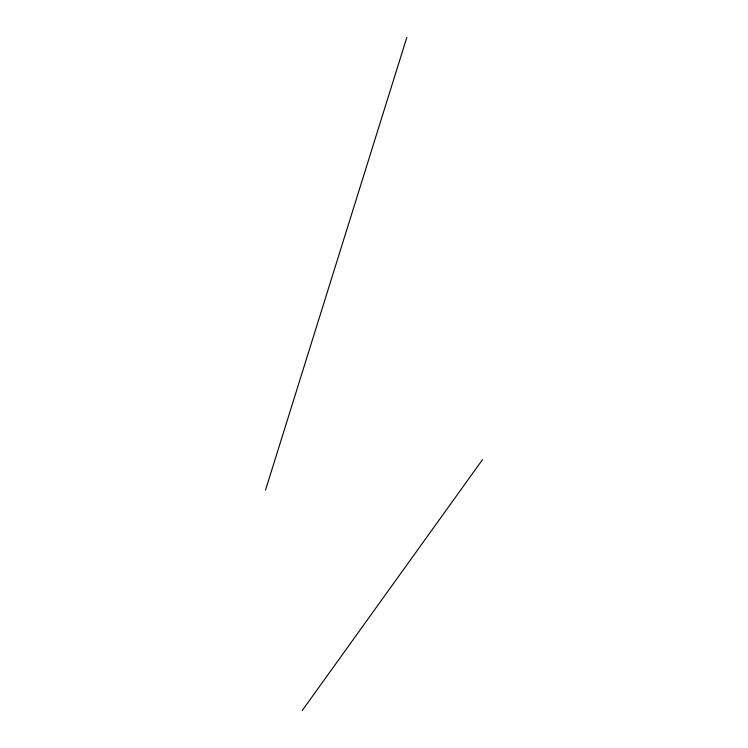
<?xml version="1.0" encoding="UTF-8"?>
<svg xmlns="http://www.w3.org/2000/svg" width="748" height="748" viewBox="0 0 748 748"><rect width="100%" height="100%" fill="white"/><g stroke="black" fill="none" stroke-linecap="round" stroke-linejoin="round"><path stroke-width="1.12" d="M265.503 490.127L406.828 37.4M302.173 710.6L482.497 459.655"/></g></svg>
